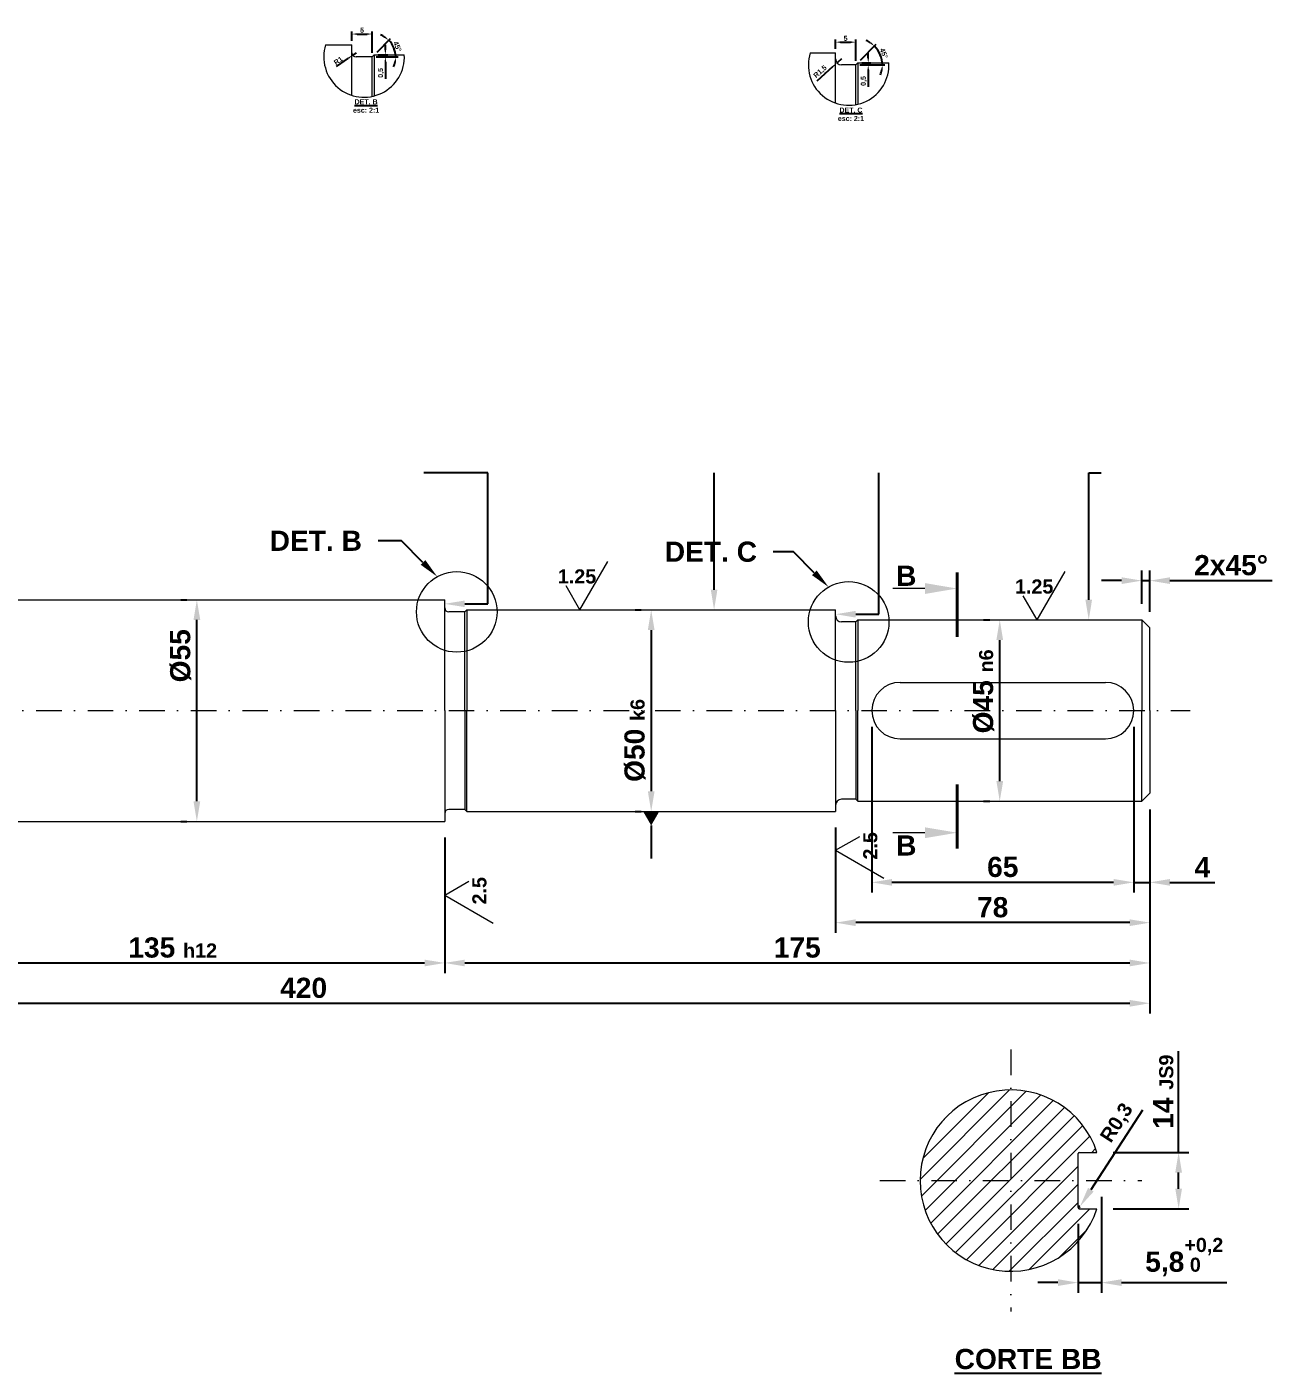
# Model space of a CAD drawing. Header units: millimetres. Extents: x 0 to 619, y 0 to 407.
# Drawn here: x 310.4 to 619.4, y 17.6 to 351.6 of the extents above; entities that cross this region are included whole.
import ezdxf
from ezdxf import colors
from ezdxf.entities.mleader import LeaderData, LeaderLine
from ezdxf.enums import TextEntityAlignment as Align
from ezdxf.math import Vec2, Vec3

# ---------------------------------------------------------------- set-up
doc = ezdxf.new("R2010")
doc.units = ezdxf.units.MM
doc.header["$LTSCALE"] = 0.5
doc.header["$PDMODE"] = 66
doc.linetypes.add('DASHDOT', pattern=[25.4, 12.7, -6.35, 0, -6.35])
for name, color, linetype, lineweight in [('Contorno', 5, 'Continuous', 20), ('Cotas', 7, 'Continuous', 5), ('Hachura', 252, 'Continuous', 13), ('Linha de Centro', 46, 'DASHDOT', 5), ('Símbolos', 1, 'Continuous', 5)]:
    doc.layers.add(name, color=color, linetype=linetype, lineweight=lineweight)
doc.layers.add('Texto', color=102, linetype='Continuous')
doc.layers.get('0').off()
doc.styles.get("Standard").update_dxf_attribs({"font": ''})
doc.styles.add('Texto', font='')
doc.styles.add('Texto Viewport', font='')
doc.styles.get('Standard').set_extended_font_data('Arial', bold=True)
doc.styles.get('Texto').set_extended_font_data('Arial', bold=True)
doc.styles.get('Texto Viewport').set_extended_font_data('Arial', bold=True)
doc.dimstyles.new('Cotas', dxfattribs={"dimscale": 0, "dimtxt": 2.5, "dimasz": 2.5, "dimexe": 1.25, "dimexo": 2, "dimtad": 1, "dimtxsty": 'Texto', "dimcen": 2.5, "dimclrt": 102, "dimadec": 0, "dimazin": 0, "dimtfac": 1, "dimtmove": 0, "dimatfit": 3, "dimfxl": 1, "dimarcsym": 0})
doc.dimstyles.new('Tolerâncias', dxfattribs={"dimscale": 0, "dimtxt": 1.75, "dimasz": 2.5, "dimexe": 1.25, "dimexo": 0.625, "dimtad": 1, "dimtxsty": 'Standard', "dimcen": 2.5, "dimclrt": 102, "dimadec": 0, "dimazin": 0, "dimtfac": 1, "dimtmove": 0, "dimatfit": 3, "dimfxl": 1, "dimarcsym": 0})

# ---------------------------------------------------------------- blocks, each defined once
blk = doc.blocks.new('*D7')
at = {"layer": 'Cotas', "color": 0, "lineweight": -2, "transparency": 16777216}
for p, q in [((348.58, 209.47), (350.08, 209.47)), ((352.58, 159.47), (352.58, 204.47)), ((348.58, 154.47), (350.08, 154.47))]:
    blk.add_line(p, q, dxfattribs=at)
at = {"layer": 'Cotas', "color": 0, "transparency": 16777216}
for points in [[(351.75, 204.47), (353.42, 204.47), (352.58, 209.47)], [(351.75, 159.47), (353.42, 159.47), (352.58, 154.47)]]:
    blk.add_solid(points, dxfattribs=at)
at = {"layer": 'Defpoints', "color": 0, "transparency": 16777216}
for p in [(352.58, 209.47), (352.58, 154.47), (352.58, 154.47)]:
    blk.add_point(p, dxfattribs=at)
at = {"layer": 'Cotas', "color": 102, "transparency": 16777216, "insert": (348.57, 195.58), "char_height": 5, "attachment_point": 5, "rotation": 90, "style": 'Texto'}
blk.add_mtext('Ø55', dxfattribs=at)
blk = doc.blocks.new('*D8')
at = {"layer": 'Cotas', "color": 0, "lineweight": -2, "transparency": 16777216}
for p, q in [((461.33, 206.97), (462.83, 206.97)), ((465.33, 201.97), (465.33, 161.97)), ((461.33, 156.97), (462.83, 156.97))]:
    blk.add_line(p, q, dxfattribs=at)
at = {"layer": 'Cotas', "color": 0, "transparency": 16777216}
for points in [[(464.5, 201.97), (466.17, 201.97), (465.33, 206.97)], [(464.5, 161.97), (466.17, 161.97), (465.33, 156.97)]]:
    blk.add_solid(points, dxfattribs=at)
at = {"layer": 'Defpoints', "color": 0, "transparency": 16777216}
for p in [(465.33, 206.97), (465.33, 156.97), (465.33, 156.97)]:
    blk.add_point(p, dxfattribs=at)
at = {"layer": 'Cotas', "color": 102, "transparency": 16777216, "insert": (461.32, 174.57), "char_height": 5, "attachment_point": 5, "rotation": 90, "style": 'Texto'}
blk.add_mtext('%%C50 {\\H0.7x;k6}', dxfattribs=at)
blk = doc.blocks.new('*D9')
at = {"layer": 'Cotas', "color": 0, "lineweight": -2, "transparency": 16777216}
for p, q in [((547.83, 204.47), (549.33, 204.47)), ((551.83, 164.47), (551.83, 199.47)), ((547.83, 159.47), (549.33, 159.47))]:
    blk.add_line(p, q, dxfattribs=at)
at = {"layer": 'Cotas', "color": 0, "transparency": 16777216}
for points in [[(551, 199.47), (552.67, 199.47), (551.83, 204.47)], [(551, 164.47), (552.67, 164.47), (551.83, 159.47)]]:
    blk.add_solid(points, dxfattribs=at)
at = {"layer": 'Defpoints', "color": 0, "transparency": 16777216}
for p in [(551.83, 204.47), (551.83, 159.47), (551.83, 159.47)]:
    blk.add_point(p, dxfattribs=at)
at = {"layer": 'Cotas', "color": 102, "transparency": 16777216, "insert": (547.82, 186.74), "char_height": 5, "attachment_point": 5, "rotation": 90, "style": 'Texto'}
blk.add_mtext('%%C45 {\\H0.7x;n6}', dxfattribs=at)
blk = doc.blocks.new('*D11')
at = {"layer": 'Cotas', "color": 0, "lineweight": -2, "transparency": 16777216}
for p, q in [((585.08, 177.97), (585.08, 136.86)), ((589.08, 157.47), (589.08, 136.86)), ((580.08, 139.36), (575.08, 139.36)), ((585.08, 139.36), (589.08, 139.36)), ((594.08, 139.36), (605.18, 139.36))]:
    blk.add_line(p, q, dxfattribs=at)
at = {"layer": 'Cotas', "color": 0, "transparency": 16777216}
for points in [[(580.08, 140.19), (580.08, 138.52), (585.08, 139.36)], [(594.08, 140.19), (594.08, 138.52), (589.08, 139.36)]]:
    blk.add_solid(points, dxfattribs=at)
at = {"layer": 'Defpoints', "color": 0, "transparency": 16777216}
for p in [(585.08, 181.97), (589.08, 161.47), (585.08, 139.36)]:
    blk.add_point(p, dxfattribs=at)
at = {"layer": 'Cotas', "color": 102, "transparency": 16777216, "insert": (602.13, 143.12), "char_height": 5, "attachment_point": 5, "style": 'Texto'}
blk.add_mtext('4', dxfattribs=at)
blk = doc.blocks.new('*D12')
at = {"layer": 'Cotas', "color": 0, "lineweight": -2, "transparency": 16777216}
for p, q in [((520.08, 177.97), (520.08, 136.86)), ((585.08, 177.97), (585.08, 136.86)), ((580.08, 139.36), (525.08, 139.36))]:
    blk.add_line(p, q, dxfattribs=at)
at = {"layer": 'Cotas', "color": 0, "transparency": 16777216}
for points in [[(525.08, 140.19), (525.08, 138.52), (520.08, 139.36)], [(580.08, 140.19), (580.08, 138.52), (585.08, 139.36)]]:
    blk.add_solid(points, dxfattribs=at)
at = {"layer": 'Defpoints', "color": 0, "transparency": 16777216}
for p in [(520.08, 181.97), (585.08, 181.97), (520.08, 139.36)]:
    blk.add_point(p, dxfattribs=at)
at = {"layer": 'Cotas', "color": 102, "transparency": 16777216, "insert": (552.58, 143.16), "char_height": 5, "attachment_point": 5, "style": 'Texto'}
blk.add_mtext('65', dxfattribs=at)
blk = doc.blocks.new('*D15')
at = {"layer": 'Cotas', "color": 0, "lineweight": -2, "transparency": 16777216}
for p, q in [((589.08, 157.47), (589.08, 106.86)), ((169.08, 154.97), (169.08, 106.86)), ((174.08, 109.36), (584.08, 109.36))]:
    blk.add_line(p, q, dxfattribs=at)
at = {"layer": 'Cotas', "color": 0, "transparency": 16777216}
for points in [[(174.08, 110.19), (174.08, 108.52), (169.08, 109.36)], [(584.08, 110.19), (584.08, 108.52), (589.08, 109.36)]]:
    blk.add_solid(points, dxfattribs=at)
at = {"layer": 'Defpoints', "color": 0, "transparency": 16777216}
for p in [(589.08, 161.47), (169.08, 158.97), (589.08, 109.36)]:
    blk.add_point(p, dxfattribs=at)
at = {"layer": 'Cotas', "color": 102, "transparency": 16777216, "insert": (379.08, 113.16), "char_height": 5, "attachment_point": 5, "style": 'Texto'}
blk.add_mtext('420', dxfattribs=at)
blk = doc.blocks.new('*D19')
at = {"layer": 'Cotas', "color": 0, "lineweight": -2, "transparency": 16777216}
for p, q in [((414.08, 150.47), (414.08, 116.86)), ((279.08, 145.47), (279.08, 116.86)), ((284.08, 119.36), (409.08, 119.36))]:
    blk.add_line(p, q, dxfattribs=at)
at = {"layer": 'Cotas', "color": 0, "transparency": 16777216}
for points in [[(284.08, 120.19), (284.08, 118.52), (279.08, 119.36)], [(409.08, 120.19), (409.08, 118.52), (414.08, 119.36)]]:
    blk.add_solid(points, dxfattribs=at)
at = {"layer": 'Defpoints', "color": 0, "transparency": 16777216}
for p in [(414.08, 154.47), (279.08, 149.47), (414.08, 119.36)]:
    blk.add_point(p, dxfattribs=at)
at = {"layer": 'Cotas', "color": 102, "transparency": 16777216, "insert": (346.58, 123.16), "char_height": 5, "attachment_point": 5, "style": 'Texto'}
blk.add_mtext('135 {\\H0.7x;h12}', dxfattribs=at)
blk = doc.blocks.new('*D20')
at = {"layer": 'Cotas', "color": 0, "lineweight": -2, "transparency": 16777216}
for p, q in [((589.08, 157.47), (589.08, 116.86)), ((414.08, 150.47), (414.08, 116.86)), ((419.08, 119.36), (584.08, 119.36))]:
    blk.add_line(p, q, dxfattribs=at)
at = {"layer": 'Cotas', "color": 0, "transparency": 16777216}
for points in [[(419.08, 120.19), (419.08, 118.52), (414.08, 119.36)], [(584.08, 120.19), (584.08, 118.52), (589.08, 119.36)]]:
    blk.add_solid(points, dxfattribs=at)
at = {"layer": 'Defpoints', "color": 0, "transparency": 16777216}
for p in [(589.08, 161.47), (414.08, 154.47), (589.08, 119.36)]:
    blk.add_point(p, dxfattribs=at)
at = {"layer": 'Cotas', "color": 102, "transparency": 16777216, "insert": (501.58, 123.16), "char_height": 5, "attachment_point": 5, "style": 'Texto'}
blk.add_mtext('175', dxfattribs=at)
blk = doc.blocks.new('*D21')
at = {"layer": 'Cotas', "color": 0, "lineweight": -2, "transparency": 16777216}
for p, q in [((589.08, 157.47), (589.08, 126.86)), ((511.08, 152.97), (511.08, 126.86)), ((584.08, 129.36), (516.08, 129.36))]:
    blk.add_line(p, q, dxfattribs=at)
at = {"layer": 'Cotas', "color": 0, "transparency": 16777216}
for points in [[(516.08, 130.19), (516.08, 128.52), (511.08, 129.36)], [(584.08, 130.19), (584.08, 128.52), (589.08, 129.36)]]:
    blk.add_solid(points, dxfattribs=at)
at = {"layer": 'Defpoints', "color": 0, "transparency": 16777216}
for p in [(589.08, 161.47), (511.08, 156.97), (511.08, 129.36)]:
    blk.add_point(p, dxfattribs=at)
at = {"layer": 'Cotas', "color": 102, "transparency": 16777216, "insert": (550.08, 133.16), "char_height": 5, "attachment_point": 5, "style": 'Texto'}
blk.add_mtext('78', dxfattribs=at)
blk = doc.blocks.new('*D24')
at = {"layer": 'Cotas', "color": 0, "lineweight": -2, "transparency": 16777216}
for p, q in [((582.08, 214.22), (577.08, 214.22)), ((587.08, 208.47), (587.08, 216.72)), ((587.08, 214.22), (589.08, 214.22)), ((589.08, 206.47), (589.08, 216.72)), ((594.08, 214.22), (619.42, 214.22))]:
    blk.add_line(p, q, dxfattribs=at)
at = {"layer": 'Cotas', "color": 0, "transparency": 16777216}
for points in [[(582.08, 215.06), (582.08, 213.39), (587.08, 214.22)], [(594.08, 215.06), (594.08, 213.39), (589.08, 214.22)]]:
    blk.add_solid(points, dxfattribs=at)
at = {"layer": 'Defpoints', "color": 0, "transparency": 16777216}
for p in [(589.08, 214.22), (587.08, 204.47), (589.08, 202.47)]:
    blk.add_point(p, dxfattribs=at)
at = {"layer": 'Cotas', "color": 102, "transparency": 16777216, "insert": (609.25, 218.03), "char_height": 5, "attachment_point": 5, "style": 'Texto'}
blk.add_mtext('2x45%%D', dxfattribs=at)
blk = doc.blocks.new('*D27')
at = {"layer": 'Cotas', "color": 0, "lineweight": -2, "transparency": 16777216}
for p, q in [((596.22, 72.36), (596.22, 97.49)), ((579.95, 72.36), (598.72, 72.36)), ((596.22, 63.36), (596.22, 67.36)), ((579.95, 58.36), (598.72, 58.36))]:
    blk.add_line(p, q, dxfattribs=at)
at = {"layer": 'Cotas', "color": 0, "transparency": 16777216}
for points in [[(595.39, 67.36), (597.06, 67.36), (596.22, 72.36)], [(595.39, 63.36), (597.06, 63.36), (596.22, 58.36)]]:
    blk.add_solid(points, dxfattribs=at)
at = {"layer": 'Defpoints', "color": 0, "transparency": 16777216}
for p in [(575.95, 72.36), (575.95, 58.36), (596.22, 58.36)]:
    blk.add_point(p, dxfattribs=at)
at = {"layer": 'Cotas', "color": 102, "transparency": 16777216, "insert": (592.43, 87.42), "char_height": 5, "attachment_point": 5, "rotation": 90, "style": 'Texto'}
blk.add_mtext('14 {\\H0.7x;JS9}', dxfattribs=at)
blk = doc.blocks.new('*D29')
at = {"layer": 'Cotas', "color": 0, "lineweight": -2, "transparency": 16777216}
for p, q in [((577.07, 61.36), (577.07, 37.55)), ((571.27, 54.66), (571.27, 37.55)), ((566.27, 40.05), (561.27, 40.05)), ((571.27, 40.05), (577.07, 40.05)), ((582.07, 40.05), (608.17, 40.05))]:
    blk.add_line(p, q, dxfattribs=at)
at = {"layer": 'Cotas', "color": 0, "transparency": 16777216}
for points in [[(566.27, 40.89), (566.27, 39.22), (571.27, 40.05)], [(582.07, 40.89), (582.07, 39.22), (577.07, 40.05)]]:
    blk.add_solid(points, dxfattribs=at)
at = {"layer": 'Defpoints', "color": 0, "transparency": 16777216}
for p in [(577.07, 65.36), (571.27, 58.66), (577.07, 40.05)]:
    blk.add_point(p, dxfattribs=at)
at = {"layer": 'Cotas', "color": 102, "transparency": 16777216, "insert": (597.62, 46.38), "char_height": 5, "attachment_point": 5, "style": 'Texto'}
blk.add_mtext('5,8{\\H3.500000;\\S+0,2^  0;}', dxfattribs=at)
blk = doc.blocks.new('*D34')
at = {"layer": 'Cotas', "color": 0, "lineweight": -2, "transparency": 16777216}
for p, q in [((391.08, 348.17), (391.08, 350.46)), ((392.33, 349.84), (394.83, 349.84)), ((396.08, 345.17), (396.08, 350.46))]:
    blk.add_line(p, q, dxfattribs=at)
at = {"layer": 'Cotas', "color": 0, "transparency": 16777216}
for points in [[(392.33, 350.04), (392.33, 349.63), (391.08, 349.84)], [(394.83, 350.04), (394.83, 349.63), (396.08, 349.84)]]:
    blk.add_solid(points, dxfattribs=at)
at = {"layer": 'Defpoints', "color": 0, "transparency": 16777216}
for p in [(396.08, 349.84), (391.08, 347.17), (396.08, 344.17)]:
    blk.add_point(p, dxfattribs=at)
at = {"layer": 'Cotas', "color": 102, "transparency": 16777216, "insert": (393.58, 350.78), "char_height": 1.25, "attachment_point": 5, "style": 'Texto'}
blk.add_mtext('5', dxfattribs=at)
blk = doc.blocks.new('*D35')
at = {"layer": 'Cotas', "color": 0, "lineweight": -2, "transparency": 16777216}
for p, q in [((397.08, 344.17), (399.99, 344.17)), ((397.58, 344.67), (399.99, 344.67)), ((399.36, 345.92), (399.36, 347.17)), ((399.36, 344.67), (399.36, 344.17)), ((399.36, 342.92), (399.36, 338.74))]:
    blk.add_line(p, q, dxfattribs=at)
at = {"layer": 'Cotas', "color": 0, "transparency": 16777216}
for points in [[(399.15, 345.92), (399.57, 345.92), (399.36, 344.67)], [(399.15, 342.92), (399.57, 342.92), (399.36, 344.17)]]:
    blk.add_solid(points, dxfattribs=at)
at = {"layer": 'Defpoints', "color": 0, "transparency": 16777216}
for p in [(396.08, 344.17), (396.58, 344.67), (399.36, 344.17)]:
    blk.add_point(p, dxfattribs=at)
at = {"layer": 'Cotas', "color": 102, "transparency": 16777216, "insert": (398.28, 340.2), "char_height": 1.25, "attachment_point": 5, "rotation": 90, "style": 'Texto'}
blk.add_mtext('0,5', dxfattribs=at)
blk = doc.blocks.new('*D36')
at = {"layer": 'Cotas', "color": 0, "lineweight": -2, "transparency": 16777216}
for p, q in [((397.29, 345.37), (400.65, 348.73)), ((397.08, 344.17), (402.54, 344.17))]:
    blk.add_line(p, q, dxfattribs=at)
for start, end in [(57.2934, 69.5869), (0, 45), (335.4131, 347.7066)]:
    blk.add_arc((396.08, 344.17), 5.84, start, end, dxfattribs=at)
at = {"layer": 'Cotas', "color": 0, "transparency": 16777216}
for points in [[(399.36, 349.24), (399.1, 348.91), (400.21, 348.29)], [(401.58, 342.94), (401.99, 342.9), (401.92, 344.17)]]:
    blk.add_solid(points, dxfattribs=at)
at = {"layer": 'Defpoints', "color": 0, "transparency": 16777216}
for p in [(392.08, 344.17), (396.08, 344.17), (396.08, 344.17), (396.58, 344.67), (401.72, 345.68)]:
    blk.add_point(p, dxfattribs=at)
at = {"layer": 'Cotas', "color": 102, "transparency": 16777216, "insert": (402.35, 346.76), "char_height": 1.25, "attachment_point": 5, "rotation": 292.5, "style": 'Texto'}
blk.add_mtext('45°', dxfattribs=at)
blk = doc.blocks.new('*D37')
at = {"layer": 'Cotas', "color": 0, "lineweight": -2, "transparency": 16777216}
for p, q in [((392.08, 345.17), (391.26, 344.59)), ((387.21, 341.76), (390.23, 343.88))]:
    blk.add_line(p, q, dxfattribs=at)
at = {"layer": 'Cotas', "color": 0, "transparency": 16777216}
blk.add_solid([(390.12, 344.05), (390.35, 343.71), (391.26, 344.59)], dxfattribs=at)
at = {"layer": 'Defpoints', "color": 0, "transparency": 16777216}
for p in [(391.26, 344.59), (392.08, 345.17)]:
    blk.add_point(p, dxfattribs=at)
at = {"layer": 'Cotas', "color": 102, "transparency": 16777216, "insert": (387.67, 343.23), "char_height": 1.25, "attachment_point": 5, "rotation": 34.9297, "style": 'Texto'}
blk.add_mtext('R1', dxfattribs=at)
blk = doc.blocks.new('*D38')
at = {"layer": 'Cotas', "color": 0, "lineweight": -2, "transparency": 16777216}
for p, q in [((511.08, 346.17), (511.08, 348.45)), ((512.33, 347.82), (514.83, 347.82)), ((516.08, 343.17), (516.08, 348.45))]:
    blk.add_line(p, q, dxfattribs=at)
at = {"layer": 'Cotas', "color": 0, "transparency": 16777216}
for points in [[(512.33, 348.03), (512.33, 347.62), (511.08, 347.82)], [(514.83, 348.03), (514.83, 347.62), (516.08, 347.82)]]:
    blk.add_solid(points, dxfattribs=at)
at = {"layer": 'Defpoints', "color": 0, "transparency": 16777216}
for p in [(516.08, 347.82), (511.08, 345.17), (516.08, 342.17)]:
    blk.add_point(p, dxfattribs=at)
at = {"layer": 'Cotas', "color": 102, "transparency": 16777216, "insert": (513.58, 348.77), "char_height": 1.25, "attachment_point": 5, "style": 'Texto'}
blk.add_mtext('5', dxfattribs=at)
blk = doc.blocks.new('*D39')
at = {"layer": 'Cotas', "color": 0, "lineweight": -2, "transparency": 16777216}
for p, q in [((519.19, 343.92), (519.19, 345.17)), ((517.08, 342.17), (519.81, 342.17)), ((517.58, 342.67), (519.81, 342.67)), ((519.19, 342.67), (519.19, 342.17)), ((519.19, 340.92), (519.19, 336.74))]:
    blk.add_line(p, q, dxfattribs=at)
at = {"layer": 'Cotas', "color": 0, "transparency": 16777216}
for points in [[(518.98, 343.92), (519.4, 343.92), (519.19, 342.67)], [(518.98, 340.92), (519.4, 340.92), (519.19, 342.17)]]:
    blk.add_solid(points, dxfattribs=at)
at = {"layer": 'Defpoints', "color": 0, "transparency": 16777216}
for p in [(516.08, 342.17), (516.58, 342.67), (519.19, 342.67)]:
    blk.add_point(p, dxfattribs=at)
at = {"layer": 'Cotas', "color": 102, "transparency": 16777216, "insert": (518.11, 338.2), "char_height": 1.25, "attachment_point": 5, "rotation": 90, "style": 'Texto'}
blk.add_mtext('0,5', dxfattribs=at)
blk = doc.blocks.new('*D40')
at = {"layer": 'Cotas', "color": 0, "lineweight": -2, "transparency": 16777216}
for p, q in [((517.29, 343.37), (521.2, 347.29)), ((517.08, 342.17), (523.32, 342.17))]:
    blk.add_line(p, q, dxfattribs=at)
for start, end in [(55.8387, 66.6773), (0, 45), (338.3227, 349.1613)]:
    blk.add_arc((516.08, 342.17), 6.62, start, end, dxfattribs=at)
at = {"layer": 'Cotas', "color": 0, "transparency": 16777216}
for points in [[(519.93, 347.8), (519.67, 347.48), (520.76, 346.84)], [(522.37, 340.94), (522.79, 340.9), (522.7, 342.17)]]:
    blk.add_solid(points, dxfattribs=at)
at = {"layer": 'Defpoints', "color": 0, "transparency": 16777216}
for p in [(512.58, 342.17), (516.08, 342.17), (516.08, 342.17), (516.58, 342.67), (522.47, 343.88)]:
    blk.add_point(p, dxfattribs=at)
at = {"layer": 'Cotas', "color": 102, "transparency": 16777216, "insert": (523.07, 345.06), "char_height": 1.25, "attachment_point": 5, "rotation": 292.5, "style": 'Texto'}
blk.add_mtext('45°', dxfattribs=at)
blk = doc.blocks.new('*D41')
at = {"layer": 'Cotas', "color": 0, "lineweight": -2, "transparency": 16777216}
for p, q in [((506.49, 338.27), (510.52, 341.84)), ((512.58, 343.67), (511.46, 342.67))]:
    blk.add_line(p, q, dxfattribs=at)
at = {"layer": 'Cotas', "color": 0, "transparency": 16777216}
blk.add_solid([(510.39, 342), (510.66, 341.69), (511.46, 342.67)], dxfattribs=at)
at = {"layer": 'Defpoints', "color": 0, "transparency": 16777216}
for p in [(511.46, 342.67), (512.58, 343.67)]:
    blk.add_point(p, dxfattribs=at)
at = {"layer": 'Cotas', "color": 102, "transparency": 16777216, "insert": (507.32, 340.45), "char_height": 1.25, "attachment_point": 5, "rotation": 41.5223, "style": 'Texto'}
blk.add_mtext('R1,5', dxfattribs=at)
blk = doc.blocks.new('superfície2')
at = {"layer": 'Símbolos'}
for q in [(3, 1.73), (6, -3.46)]:
    blk.add_line((0, 0), q, dxfattribs=at)
blk.add_attdef('0.00', text='', height=1.75, rotation=90, dxfattribs=at).set_placement((5.18, 0.55), align=Align.CENTER)
blk = doc.blocks.new('Corte')
at = {"layer": 'Símbolos'}
blk.add_line((4, 6), (8, 6), dxfattribs=at)
at = {"layer": 'Símbolos', "const_width": 0.4}
blk.add_lwpolyline([(0, 8), (0, 0)], dxfattribs=at)
at = {"layer": 'Símbolos'}
blk.add_solid([(4, 6.67), (4, 5.33), (0, 6)], dxfattribs=at)
blk.add_attdef('A', text='', height=2.5, dxfattribs=at).set_placement((6.32, 7.58), align=Align.MIDDLE)
blk = doc.blocks.new('superfície1')
at = {"layer": 'Símbolos'}
for q in [(3.46, 6), (-1.73, 3)]:
    blk.add_line((0, 0), q, dxfattribs=at)
blk.add_attdef('0.00', text='', height=1.75, dxfattribs=at).set_placement((-0.36, 3.27), align=Align.CENTER)
blk = doc.blocks.new('_DatumFilled')
at = {"color": 0, "linetype": 'ByBlock'}
blk.add_solid([(0, 0.577), (-1, 0), (0, -0.577)], dxfattribs=at)
blk = doc.blocks.new('*D47')
at = {"layer": 'Cotas', "color": 0, "lineweight": -2, "transparency": 16777216}
for p, q in [((587.24, 82.87), (574.45, 63.11)), ((571.57, 58.66), (571.73, 58.91))]:
    blk.add_line(p, q, dxfattribs=at)
blk.add_arc((571.57, 58.66), 0.3, 57.0873, 180, dxfattribs=at)
at = {"layer": 'Cotas', "color": 0, "transparency": 16777216}
blk.add_solid([(573.75, 63.56), (575.15, 62.65), (571.73, 58.91)], dxfattribs=at)
at = {"layer": 'Defpoints', "color": 0, "transparency": 16777216}
for p in [(571.57, 58.66), (571.73, 58.91)]:
    blk.add_point(p, dxfattribs=at)
at = {"layer": 'Cotas', "color": 102, "transparency": 16777216, "insert": (581.06, 79.57), "char_height": 3.5, "attachment_point": 5, "rotation": 57.0873}
blk.add_mtext('R0,3', dxfattribs=at)

msp = doc.modelspace()

# ---------------------------------------------------------------- hatches: boundary and pattern name
at = {"layer": 'Hachura'}
h = msp.add_hatch(dxfattribs=at)
h.set_pattern_fill('ANSI31', color=256)
h.set_pattern_definition([(45, (-3374.5707, -756.2577), (-2.245064, 2.245064), [])])
h.paths.add_polyline_path([(554.569, 87.858), (554.569, 65.358), (571.269, 65.358), (571.269, 72.058, -0.4142136), (571.569, 72.358), (575.952, 72.358, 0.324311)])
h.paths.add_polyline_path([(554.569, 87.858, 0.4142136), (532.069, 65.358), (554.569, 65.358)])
h.paths.add_polyline_path([(554.569, 65.358), (532.069, 65.358, 0.4142136), (554.569, 42.858)])
h.paths.add_polyline_path([(571.269, 65.358), (554.569, 65.358), (554.569, 42.858, 0.324311), (575.952, 58.358), (571.569, 58.358, -0.4142136), (571.269, 58.658)])

# ---------------------------------------------------------------- linework, layer by layer
at = {"layer": 'Contorno'}
for p, q in [((384.54, 347.165), (391.08, 347.165)), ((391.08, 334.626), (391.08, 347.165)), ((396.08, 344.165), (392.08, 344.165)), ((396.08, 344.165), (396.58, 344.665)), ((396.08, 334.367), (396.08, 344.165)), ((396.58, 344.665), (404.067, 344.665)), ((396.58, 344.665), (396.58, 334.483)), ((504.793, 345.165), (511.082, 345.165)), ((511.082, 332.708), (511.082, 345.165)), ((516.082, 342.165), (512.582, 342.165)), ((516.582, 342.665), (516.082, 342.165)), ((516.082, 332.32), (516.082, 342.165)), ((516.582, 342.665), (524.32, 342.665)), ((516.582, 342.665), (516.582, 332.422)), ((291.082, 209.471), (414.082, 209.471)), ((414.082, 181.971), (414.082, 209.471)), ((419.082, 206.471), (415.082, 206.471)), ((419.082, 206.471), (419.582, 206.971)), ((419.082, 181.971), (419.082, 206.471)), ((419.582, 206.971), (511.082, 206.971)), ((419.582, 206.971), (419.582, 181.971)), ((511.082, 181.971), (511.082, 206.971)), ((516.082, 203.971), (512.582, 203.971)), ((516.582, 204.471), (516.082, 203.971)), ((516.082, 181.971), (516.082, 203.971)), ((516.582, 204.471), (587.082, 204.471)), ((516.582, 204.471), (516.582, 181.971)), ((587.082, 204.471), (589.082, 202.471)), ((587.082, 204.471), (587.082, 181.971)), ((589.082, 181.971), (589.082, 202.471)), ((527.082, 188.971), (578.082, 188.971)), ((414.082, 181.971), (414.082, 154.471)), ((419.082, 181.971), (419.082, 157.471)), ((419.582, 156.971), (419.582, 181.971)), ((511.082, 181.971), (511.082, 156.971)), ((516.082, 181.971), (516.082, 159.971)), ((516.582, 159.471), (516.582, 181.971)), ((587.082, 159.471), (587.082, 181.971)), ((589.082, 181.971), (589.082, 161.471)), ((527.082, 174.971), (578.082, 174.971)), ((587.082, 159.471), (589.082, 161.471)), ((419.082, 157.471), (415.082, 157.471)), ((419.082, 157.471), (419.582, 156.971)), ((516.082, 159.971), (512.582, 159.971)), ((516.582, 159.471), (516.082, 159.971)), ((516.582, 159.471), (587.082, 159.471)), ((291.082, 154.471), (414.082, 154.471)), ((419.582, 156.971), (511.082, 156.971)), ((571.269, 58.658), (571.269, 72.058)), ((571.569, 72.358), (575.952, 72.358)), ((571.569, 58.358), (575.952, 58.358))]:
    msp.add_line(p, q, dxfattribs=at)
for centre, radius, start, end in [((392.08, 345.165), 1, 180, 270), ((512.582, 343.665), 1.5, 180, 270), ((415.082, 207.471), 1, 180, 270), ((512.582, 205.471), 1.5, 180, 270), ((527.082, 181.971), 7, 90, 270), ((578.082, 181.971), 7, 270, 90), ((415.082, 156.471), 1, 90, 180), ((512.582, 158.471), 1.5, 90, 180), ((554.569, 65.358), 22.5, 18.1262, 341.8738), ((571.569, 72.058), 0.3, 90, 180), ((571.569, 58.658), 0.3, 180, 270)]:
    msp.add_arc(centre, radius, start, end, dxfattribs=at)
at = {"layer": 'Cotas'}
for centre in [(417.082, 206.471), (514.332, 203.971)]:
    msp.add_circle(centre, 10, dxfattribs=at)
for centre in [(394.08, 344.165), (514.332, 342.165)]:
    msp.add_arc(centre, 10, 162.5424, 2.86598, dxfattribs=at)
at = {"layer": 'Linha de Centro'}
for p, q in [((159.082, 181.971), (599.082, 181.971)), ((554.569, 97.858), (554.569, 32.858)), ((522.069, 65.358), (587.069, 65.358))]:
    msp.add_line(p, q, dxfattribs=at)

# ---------------------------------------------------------------- block references
at = {"layer": 'Símbolos'}
ref = msp.add_blockref('superfície1', (447.65, 206.971), dxfattribs=dict(at, xscale=2, yscale=2, zscale=2))
ref.add_attrib('0.00', '1.25', dxfattribs={"color": 102, "height": 3.5}).set_placement((446.925, 213.517), align=Align.CENTER)
ref = msp.add_blockref('Corte', (541.275, 200.263), dxfattribs=dict(at, xscale=-2, yscale=2, zscale=2))
ref.add_attrib('A', 'B', dxfattribs={"color": 102, "height": 5}).set_placement((528.638, 215.427), align=Align.MIDDLE)
ref = msp.add_blockref('superfície1', (561.108, 204.471), dxfattribs=dict(at, xscale=2, yscale=2, zscale=2))
ref.add_attrib('0.00', '1.25', dxfattribs={"color": 102, "height": 3.5}).set_placement((560.383, 211.017), align=Align.CENTER)
ref = msp.add_blockref('Corte', (541.275, 163.679), dxfattribs=dict(at, xscale=2, yscale=2, zscale=2, rotation=180))
ref.add_attrib('A', 'B', dxfattribs={"color": 102, "height": 5}).set_placement((528.638, 148.515), align=Align.MIDDLE)
ref = msp.add_blockref('superfície2', (511.082, 147.315), dxfattribs=dict(at, xscale=2, yscale=2, zscale=2))
ref.add_attrib('0.00', '2.5', dxfattribs={"color": 102, "height": 3.5, "rotation": 90}).set_placement((521.445, 148.424), align=Align.CENTER)
ref = msp.add_blockref('superfície2', (414.082, 136.164), dxfattribs=dict(at, xscale=2, yscale=2, zscale=2))
ref.add_attrib('0.00', '2.5', dxfattribs={"color": 102, "height": 3.5, "rotation": 90}).set_placement((424.445, 137.272), align=Align.CENTER)

# ---------------------------------------------------------------- texts
at = {"layer": 'Texto', "style": 'Texto Viewport'}
for s, width, gutter_width, insert, char_height, attachment_point in [('{\\LDET. B\\P}esc: 2:1', 11.14825, 8.75, (394.581, 331.97), 1.25, 5), ('{\\LDET. C\\P}esc: 2:1', 11.14825, 8.75, (514.905, 329.92), 1.25, 5), ('{\\LCORTE BB}', 66.55522, 35, (540.637, 23.605), 5, 1)]:
    msp.add_mtext_dynamic_manual_height_columns(s, width=width, gutter_width=gutter_width, heights=[0], dxfattribs=dict(at, insert=insert, char_height=char_height, attachment_point=attachment_point))

# ---------------------------------------------------------------- dimensions: what is measured, and where the dimension line sits
at = {"layer": 'Cotas'}
for base, p1, p2, override, picture, middle in [((396.08, 349.837), (391.08, 347.165), (396.08, 344.165), {"dimscale": 0.5}, '*D34', (393.58, 350.785)), ((516.082, 347.823), (511.082, 345.165), (516.082, 342.165), {"dimscale": 0.5}, '*D38', (513.582, 348.772)), ((520.082, 139.356), (585.082, 181.971), (520.082, 181.971), {"dimscale": 2, "dimtmove": 1}, '*D12', (552.582, 143.159)), ((589.082, 119.356), (414.082, 154.471), (589.082, 161.471), {"dimscale": 2, "dimtmove": 1}, '*D20', (501.582, 123.159)), ((511.082, 129.356), (589.082, 161.471), (511.082, 156.971), {"dimscale": 2}, '*D21', (550.082, 133.161)), ((577.069, 40.055), (571.269, 58.658), (577.069, 65.358), {"dimscale": 2, "dimtol": 1, "dimtp": 0.2, "dimtfac": 0.7}, '*D29', (597.621, 46.38))]:
    dim = msp.add_linear_dim(base=base, p1=p1, p2=p2, dimstyle='Cotas', override=override, dxfattribs=at)
    dim.commit()
    dim.dimension.update_dxf_attribs({"geometry": picture, "text_midpoint": middle})
for base, line1, line2, picture, middle in [((401.718, 345.676), ((396.08, 344.165), (392.08, 344.165)), ((396.08, 344.165), (396.58, 344.665)), '*D36', (402.351, 346.763)), ((522.474, 343.878), ((516.082, 342.165), (512.582, 342.165)), ((516.582, 342.665), (516.082, 342.165)), '*D40', (523.075, 345.062))]:
    dim = msp.add_angular_dim_2l(base=base, line1=line1, line2=line2, dimstyle='Cotas', override={"dimscale": 0.5}, dxfattribs=at)
    dim.commit()
    dim.dimension.update_dxf_attribs({"geometry": picture, "text_midpoint": middle})
for center, mpoint, picture, middle in [((392.08, 345.165), (391.26, 344.593), '*D37', (387.669, 343.232)), ((512.582, 343.665), (511.459, 342.671), '*D41', (507.325, 340.452))]:
    dim = msp.add_radius_dim(center=center, mpoint=mpoint, dimstyle='Cotas', override={"dimscale": 0.5}, dxfattribs=at)
    dim.commit()
    dim.dimension.update_dxf_attribs({"geometry": picture, "text_midpoint": middle})
dim = msp.add_linear_dim(base=(399.363, 344.165), p1=(396.58, 344.665), p2=(396.08, 344.165), angle=90, dimstyle='Cotas', override={"dimscale": 0.5}, dxfattribs=at)
dim.commit()
dim.dimension.update_dxf_attribs({"geometry": '*D35', "text_midpoint": (398.284, 340.202)})
dim = msp.add_linear_dim(base=(519.189, 342.665), p1=(516.082, 342.165), p2=(516.582, 342.665), angle=90, dimstyle='Cotas', override={"dimscale": 0.5}, dxfattribs=at)
dim.commit()
dim.dimension.update_dxf_attribs({"geometry": '*D39', "text_midpoint": (519.189, 338.202), "dimtype": 160})
for base, p1, p2, text, override, picture, middle in [((589.082, 214.223), (587.082, 204.471), (589.082, 202.471), '<>x45%%D', {"dimscale": 2}, '*D24', (609.249, 218.025)), ((414.082, 119.356), (279.082, 149.471), (414.082, 154.471), '<> {\\H0.7x;h12}', {"dimscale": 2, "dimtmove": 1}, '*D19', (346.582, 123.159))]:
    dim = msp.add_linear_dim(base=base, p1=p1, p2=p2, text=text, dimstyle='Cotas', override=override, dxfattribs=at)
    dim.commit()
    dim.dimension.update_dxf_attribs({"geometry": picture, "text_midpoint": middle})
for base, p1, p2, text, override, picture, middle in [((352.582, 154.471), (352.582, 209.471), (352.582, 154.471), 'Ø<>', {"dimscale": 2, "dimjust": 1}, '*D7', (348.573, 195.583)), ((465.332, 156.971), (465.332, 206.971), (465.332, 156.971), '%%C<> {\\H0.7x;k6}', {"dimscale": 2, "dimjust": 2}, '*D8', (461.323, 174.567)), ((551.832, 159.471), (551.832, 204.471), (551.832, 159.471), '%%C<> {\\H0.7x;n6}', {"dimscale": 2, "dimjust": 1}, '*D9', (547.823, 186.741))]:
    dim = msp.add_linear_dim(base=base, p1=p1, p2=p2, angle=90, text=text, dimstyle='Cotas', override=override, dxfattribs=at)
    dim.commit()
    dim.dimension.update_dxf_attribs({"geometry": picture, "text_midpoint": middle})
for base, p1, p2, override, picture, middle in [((585.082, 139.356), (589.082, 161.471), (585.082, 181.971), {"dimscale": 2}, '*D11', (602.13, 139.356)), ((589.082, 109.356), (169.082, 158.971), (589.082, 161.471), {"dimscale": 2, "dimtmove": 0}, '*D15', (379.082, 109.356))]:
    dim = msp.add_linear_dim(base=base, p1=p1, p2=p2, dimstyle='Cotas', override=override, dxfattribs=at)
    dim.commit()
    dim.dimension.update_dxf_attribs({"geometry": picture, "text_midpoint": middle, "dimtype": 160})
dim = msp.add_linear_dim(base=(596.223, 58.358), p1=(575.952, 72.358), p2=(575.952, 58.358), angle=90, text='<> {\\H0.7x;JS9}', dimstyle='Cotas', override={"dimscale": 2}, dxfattribs=at)
dim.commit()
dim.dimension.update_dxf_attribs({"geometry": '*D27', "text_midpoint": (596.223, 87.424), "dimtype": 160})
dim = msp.add_radius_dim(center=(571.569, 58.658), mpoint=(571.732, 58.91), dimstyle='Tolerâncias', override={"dimscale": 2}, dxfattribs=at)
dim.commit()
dim.dimension.update_dxf_attribs({"geometry": '*D47', "text_midpoint": (583.91, 77.726), "dimtype": 164})

# ---------------------------------------------------------------- leaders
ml = msp.add_multileader_mtext('Standard', dxfattribs=at)
ml.set_content('')
ml.set_leader_properties()
ml.build(insert=Vec2(0, 0))
ml.multileader.update_dxf_attribs({"has_dogleg": 0, "dogleg_length": 0, "arrow_head_size": 5, "scale": 2})
ctx = ml.context
ctx.base_point, ctx.scale, ctx.char_height, ctx.arrow_head_size, ctx.landing_gap_size, ctx.plane_origin = Vec3(441.596, 212.672), 2, 8, 5, 4, Vec3(414.082, 208.467)
notes = []
notes.append((ctx, [(0, (1, 1, 0), (408.91, 241.003), (-1, 0), 0, [(0, [(414.082, 208.467), (424.801, 208.467), (424.801, 241.003)], 0, [])])]))
ctx.mtext, ml.multileader.dxf.content_type = None, 0
ml = msp.add_multileader_mtext('Standard', dxfattribs=at)
ml.set_content('')
ml.set_leader_properties()
ml.build(insert=Vec2(0, 0))
ml.multileader.update_dxf_attribs({"has_dogleg": 0, "dogleg_length": 0, "arrow_head_size": 5, "scale": 2})
ctx = ml.context
ctx.base_point, ctx.scale, ctx.char_height, ctx.arrow_head_size, ctx.landing_gap_size, ctx.plane_origin = Vec3(486.816, 235.128), 2, 8, 5, 4, Vec3(480.941, 206.971)
notes.append((ctx, [(0, (1, 1, 0), (480.941, 241.003), (1, 0), 0, [(0, [(480.941, 206.971)], 0, [])])]))
ctx.mtext, ml.multileader.dxf.content_type = None, 0
ml = msp.add_multileader_mtext('Standard', dxfattribs=at)
ml.set_content('')
ml.set_leader_properties()
ml.build(insert=Vec2(0, 0))
ml.multileader.update_dxf_attribs({"has_dogleg": 0, "dogleg_length": 0, "arrow_head_size": 5, "scale": 2})
ctx = ml.context
ctx.base_point, ctx.scale, ctx.char_height, ctx.arrow_head_size, ctx.landing_gap_size, ctx.plane_origin = Vec3(528.435, 234.321), 2, 8, 5, 4, Vec3(511.082, 205.889)
notes.append((ctx, [(0, (1, 1, 0), (521.832, 241.003), (1, 0), 0, [(0, [(511.082, 205.889), (521.832, 205.889)], 0, [])])]))
ctx.mtext, ml.multileader.dxf.content_type = None, 0
ml = msp.add_multileader_mtext('Standard', dxfattribs=at)
ml.set_content('')
ml.set_leader_properties()
ml.build(insert=Vec2(0, 0))
ml.multileader.update_dxf_attribs({"has_dogleg": 0, "dogleg_length": 0, "arrow_head_size": 5, "scale": 2})
ctx = ml.context
ctx.base_point, ctx.scale, ctx.char_height, ctx.arrow_head_size, ctx.landing_gap_size, ctx.plane_origin = Vec3(583.016, 231.495), 2, 8, 5, 4, Vec3(573.917, 204.471)
notes.append((ctx, [(0, (1, 1, 0), (577.009, 241.003), (1, 0), 0, [(0, [(573.917, 204.471), (573.917, 241.003)], 0, [])])]))
ctx.mtext, ml.multileader.dxf.content_type = None, 0
ml = msp.add_multileader_mtext('Standard', dxfattribs=at)
ml.set_content('DET. B', color=102)
ml.set_leader_properties()
ml.build(insert=Vec2(0, 0))
ml.multileader.update_dxf_attribs({"has_dogleg": 0, "dogleg_length": 0, "arrow_head_size": 5, "scale": 2})
ctx = ml.context
ctx.base_point, ctx.scale, ctx.char_height, ctx.arrow_head_size, ctx.landing_gap_size, ctx.plane_origin = Vec3(367.488, 224.111), 2, 5, 5, 4, Vec3(412.228, 215.214)
ctx.text_align_type = 2
notes.append((ctx, [(0, (1, 1, 0), (397.535, 224.111), (-1, 0), 0, [(0, [(412.228, 215.214), (403.331, 224.111)], 0, [])])]))
ctx.mtext.insert, ctx.mtext.alignment, ctx.mtext.flow_direction = Vec3(393.535, 226.613), 3, 5
ml = msp.add_multileader_mtext('Standard', dxfattribs=at)
ml.set_content('DET. C', color=102)
ml.set_leader_properties()
ml.build(insert=Vec2(0, 0))
ml.multileader.update_dxf_attribs({"has_dogleg": 0, "dogleg_length": 0, "arrow_head_size": 5, "scale": 2})
ctx = ml.context
ctx.base_point, ctx.scale, ctx.char_height, ctx.arrow_head_size, ctx.landing_gap_size, ctx.plane_origin = Vec3(465.563, 221.366), 2, 5, 5, 4, Vec3(509.34, 212.636)
ctx.text_align_type = 2
notes.append((ctx, [(0, (1, 1, 0), (495.596, 221.366), (-1, 0), 0, [(0, [(509.34, 212.636), (500.609, 221.366)], 0, [])])]))
ctx.mtext.insert, ctx.mtext.alignment, ctx.mtext.flow_direction = Vec3(491.596, 223.909), 3, 5
ml = msp.add_multileader_mtext('Standard', dxfattribs=at)
ml.set_content('')
ml.set_leader_properties()
ml.set_arrow_properties(name='DATUMFILLED')
ml.build(insert=Vec2(0, 0))
ml.multileader.update_dxf_attribs({"has_dogleg": 0, "dogleg_length": 0, "arrow_head_size": 3.5, "scale": 2})
ctx = ml.context
ctx.base_point, ctx.scale, ctx.char_height, ctx.arrow_head_size, ctx.landing_gap_size, ctx.plane_origin = Vec3(470.748, 148.387), 2, 8, 3.5, 4, Vec3(465.332, 156.971)
notes.append((ctx, [(0, (1, 1, 0), (465.332, 145.295), (1, 0), 0, [(0, [(465.332, 156.971)], 0, [])])]))
ctx.mtext, ml.multileader.dxf.content_type = None, 0
for ctx, leaders in notes:
    for number, flags, end, landing, length, lines in leaders:
        leader = LeaderData()
        leader.index, (leader.has_last_leader_line, leader.has_dogleg_vector, leader.attachment_direction) = number, flags
        leader.last_leader_point, leader.dogleg_vector, leader.dogleg_length = Vec3(end), Vec3(landing), length
        for number, points, colour, breaks in lines:
            line = LeaderLine()
            line.index, line.vertices, line.color, line.breaks = number, Vec3.list(points), colors.encode_raw_color(colour), breaks
            leader.lines.append(line)
        ctx.leaders.append(leader)

doc.saveas('drawing.dxf')
